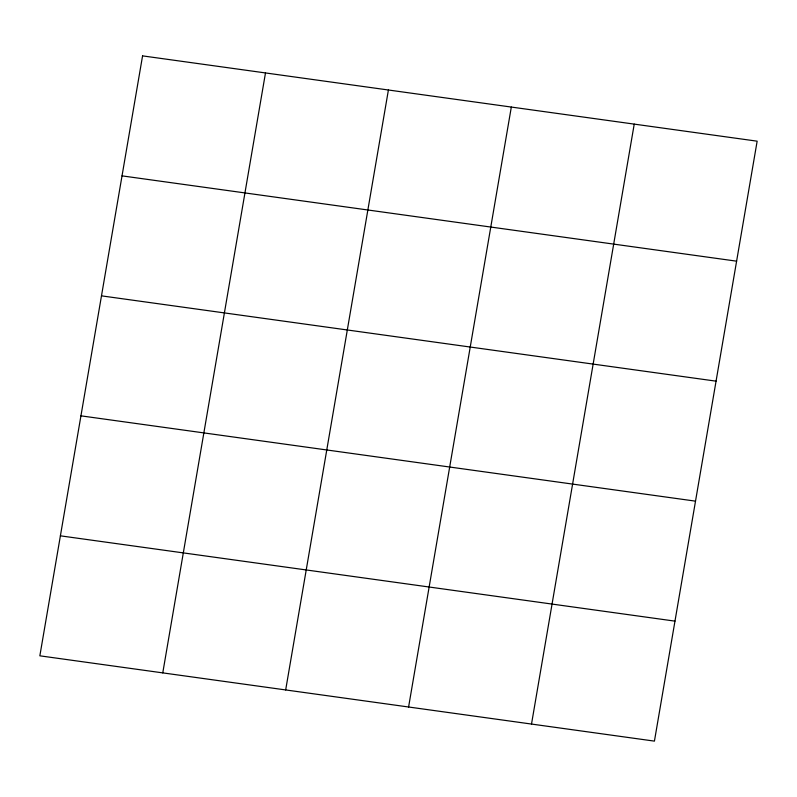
<?xml version="1.0" encoding="UTF-8"?>
<svg xmlns="http://www.w3.org/2000/svg" width="797" height="797" viewBox="0 0 797 797"><rect width="100%" height="100%" fill="white"/><g stroke="black" fill="none" stroke-linecap="round" stroke-linejoin="round"><path stroke-width="1.2" d="M162.767 672.887L265.491 72.945M285.675 689.943L388.408 90.001M408.592 706.999L511.325 107.057M531.509 724.055L634.233 124.113M122.031 175.868L736.607 261.167M101.488 295.856L716.055 381.155M80.945 415.845L695.512 501.144M60.393 535.833L674.969 621.132M142.573 55.88L39.85 655.821L654.427 741.12L757.15 141.179L142.573 55.88"/></g></svg>
